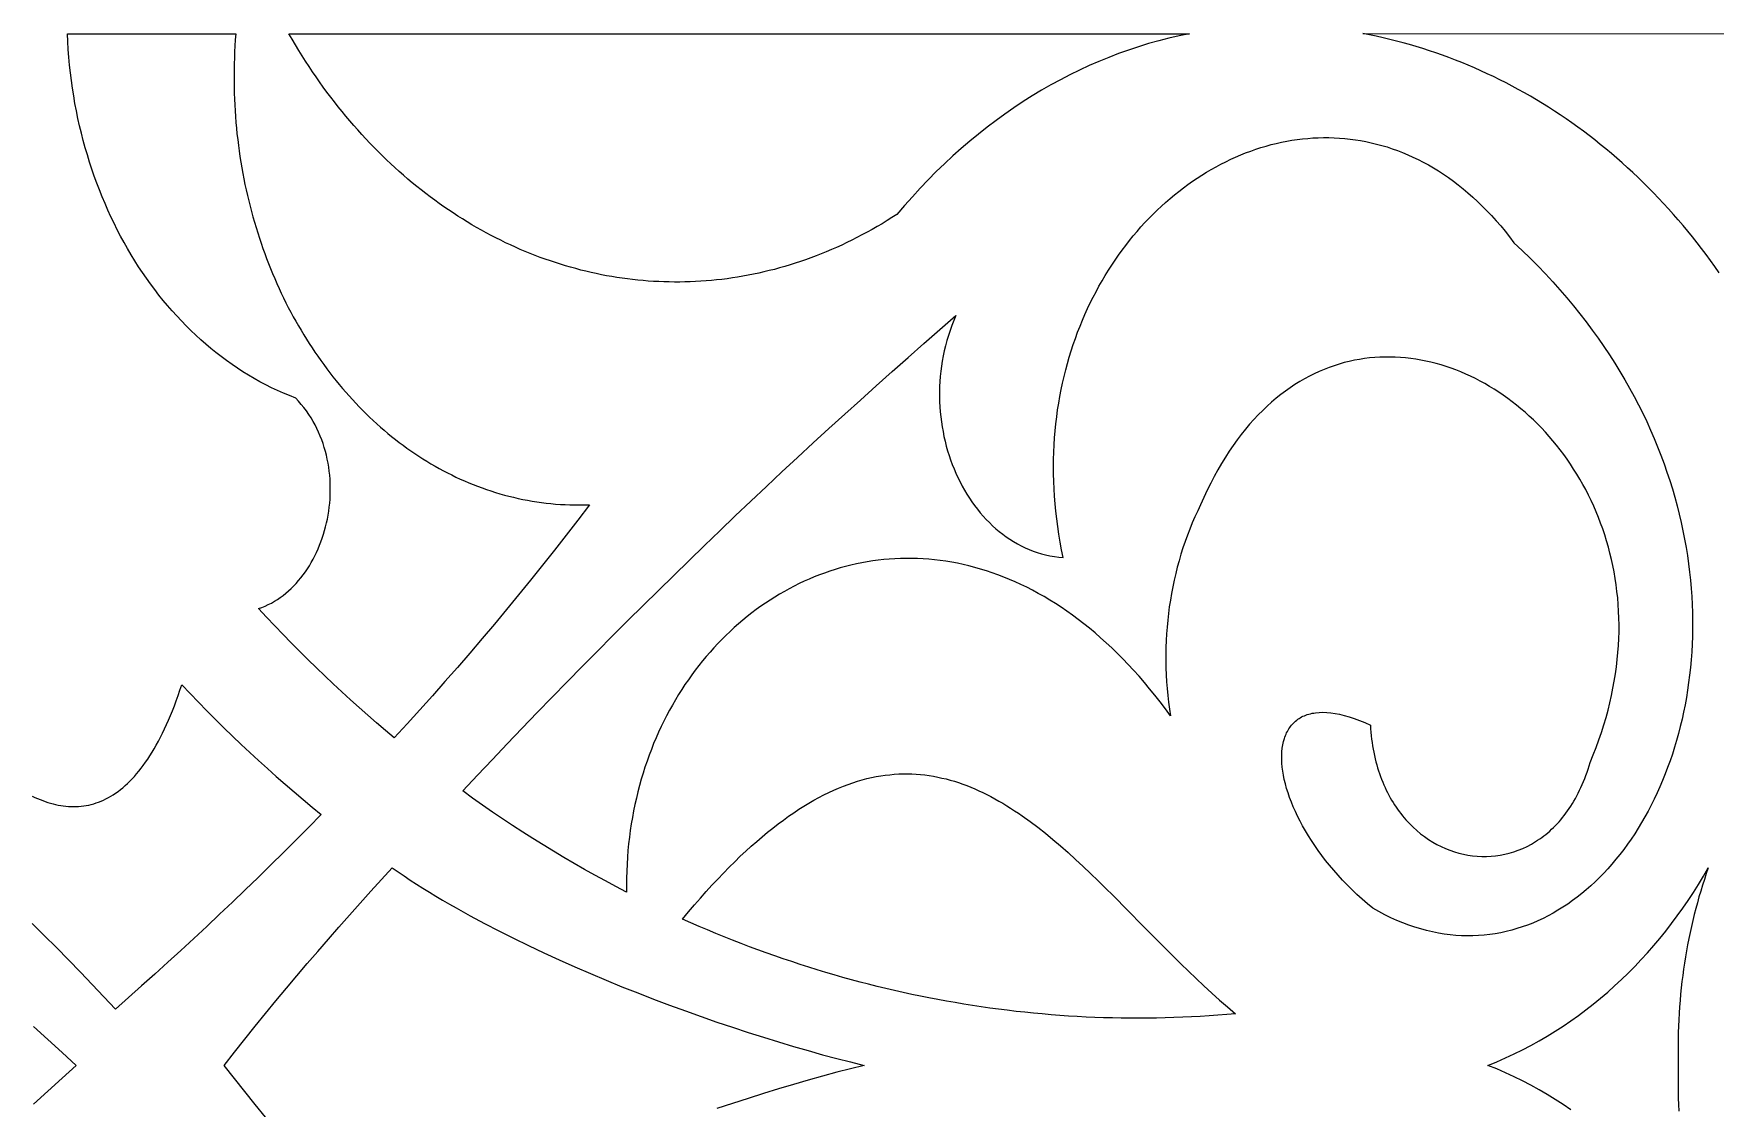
# Model space of a CAD drawing. Extents: x -4950 to -2150, y -1354 to 1346.
# Drawn here: x -3401.8 to -3158.1, y 539.9 to 695.6 of the extents above; entities that cross this region are included whole.
import ezdxf

# ---------------------------------------------------------------- set-up
doc = ezdxf.new("R2010")
doc.units = 0
doc.layers.add('LAYER_1', color=18, linetype='CONTINUOUS')

msp = doc.modelspace()

# ---------------------------------------------------------------- linework, layer by layer
at = {"layer": 'LAYER_1'}
for points in [[(-3372.49, 695.61), (-3372.56, 694.74), (-3372.61, 693.86), (-3372.66, 692.99), (-3372.69, 692.13), (-3372.72, 691.26), (-3372.74, 690.4), (-3372.74, 689.54), (-3372.74, 688.68), (-3372.73, 687.83), (-3372.71, 686.97), (-3372.68, 686.12), (-3372.64, 685.28), (-3372.59, 684.43), (-3372.53, 683.59), (-3372.47, 682.75), (-3372.39, 681.92), (-3372.31, 681.09), (-3372.21, 680.26), (-3372.11, 679.43), (-3372, 678.61), (-3371.88, 677.79), (-3371.75, 676.98), (-3371.61, 676.17), (-3371.46, 675.36), (-3371.31, 674.56), (-3371.15, 673.76), (-3370.98, 672.96), (-3370.8, 672.17), (-3370.61, 671.38), (-3370.41, 670.6), (-3370.21, 669.82), (-3370, 669.05), (-3369.78, 668.28), (-3369.55, 667.51), (-3369.31, 666.75), (-3369.07, 665.99), (-3368.82, 665.24), (-3368.56, 664.5), (-3368.29, 663.76), (-3368.02, 663.02), (-3367.73, 662.29), (-3367.45, 661.56), (-3367.15, 660.84), (-3366.84, 660.13), (-3366.53, 659.42), (-3366.21, 658.71), (-3365.89, 658.01), (-3365.56, 657.32), (-3365.22, 656.63), (-3364.87, 655.95), (-3364.52, 655.27), (-3364.15, 654.6), (-3363.79, 653.94), (-3363.41, 653.28), (-3363.03, 652.63), (-3362.64, 651.99), (-3362.25, 651.35), (-3361.85, 650.72), (-3361.44, 650.09), (-3361.03, 649.47), (-3360.61, 648.86), (-3360.18, 648.25), (-3359.75, 647.66), (-3359.31, 647.06), (-3358.87, 646.48), (-3358.42, 645.9), (-3357.96, 645.33), (-3357.5, 644.77), (-3357.03, 644.21), (-3356.56, 643.67), (-3356.08, 643.13), (-3355.59, 642.59), (-3355.1, 642.07), (-3354.61, 641.55), (-3354.11, 641.04), (-3353.6, 640.54), (-3353.09, 640.04), (-3352.57, 639.56), (-3352.05, 639.08), (-3351.52, 638.61), (-3350.98, 638.15), (-3350.45, 637.7), (-3349.9, 637.25), (-3349.35, 636.82), (-3348.8, 636.39), (-3348.24, 635.97), (-3347.68, 635.56), (-3347.11, 635.16), (-3346.54, 634.77), (-3345.96, 634.39), (-3345.38, 634.02), (-3344.8, 633.65), (-3344.21, 633.3), (-3343.61, 632.95), (-3343.01, 632.62), (-3342.41, 632.29), (-3341.8, 631.97), (-3341.19, 631.67), (-3340.58, 631.37), (-3339.96, 631.08), (-3339.34, 630.8), (-3338.71, 630.53), (-3338.08, 630.28), (-3337.45, 630.03), (-3336.81, 629.79), (-3336.17, 629.57), (-3335.52, 629.35), (-3334.87, 629.14), (-3334.22, 628.95), (-3333.56, 628.76), (-3332.91, 628.59), (-3332.24, 628.43), (-3331.58, 628.27), (-3330.91, 628.13), (-3330.24, 628), (-3329.56, 627.88), (-3328.89, 627.77), (-3328.21, 627.68), (-3327.52, 627.59), (-3326.84, 627.52), (-3326.15, 627.46), (-3325.46, 627.41), (-3324.76, 627.37), (-3324.07, 627.34), (-3323.37, 627.32), (-3322.67, 627.32), (-3321.96, 627.33), (-3321.26, 627.35), (-3322.93, 625.14), (-3324.62, 622.95), (-3326.32, 620.77), (-3328.04, 618.6), (-3329.77, 616.44), (-3331.51, 614.3), (-3333.26, 612.17), (-3335.02, 610.06), (-3336.79, 607.95), (-3338.58, 605.86), (-3340.38, 603.79), (-3342.18, 601.72), (-3344, 599.67), (-3345.83, 597.63), (-3347.67, 595.6), (-3349.52, 593.59), (-3350.8, 594.66), (-3352.08, 595.75), (-3353.34, 596.85), (-3354.61, 597.97), (-3355.86, 599.09), (-3357.11, 600.23), (-3358.35, 601.39), (-3359.58, 602.55), (-3360.81, 603.73), (-3362.03, 604.92), (-3363.24, 606.12), (-3364.44, 607.33), (-3365.64, 608.56), (-3366.83, 609.8), (-3368.01, 611.05), (-3369.18, 612.31), (-3368.7, 612.48), (-3368.23, 612.67), (-3367.78, 612.88), (-3367.32, 613.11), (-3366.88, 613.36), (-3366.45, 613.63), (-3366.03, 613.91), (-3365.62, 614.22), (-3365.22, 614.53), (-3364.83, 614.87), (-3364.45, 615.22), (-3364.08, 615.58), (-3363.72, 615.96), (-3363.38, 616.36), (-3363.04, 616.76), (-3362.72, 617.19), (-3362.4, 617.62), (-3362.1, 618.06), (-3361.81, 618.52), (-3361.54, 618.99), (-3361.27, 619.47), (-3361.02, 619.96), (-3360.78, 620.45), (-3360.55, 620.96), (-3360.34, 621.48), (-3360.14, 622), (-3359.95, 622.53), (-3359.78, 623.07), (-3359.61, 623.61), (-3359.47, 624.16), (-3359.33, 624.72), (-3359.21, 625.28), (-3359.11, 625.85), (-3359.02, 626.42), (-3358.94, 626.99), (-3358.88, 627.57), (-3358.83, 628.14), (-3358.8, 628.72), (-3358.79, 629.31), (-3358.79, 629.89), (-3358.8, 630.47), (-3358.83, 631.05), (-3358.88, 631.64), (-3358.94, 632.22), (-3359.02, 632.8), (-3359.11, 633.37), (-3359.22, 633.95), (-3359.35, 634.52), (-3359.5, 635.09), (-3359.66, 635.65), (-3359.84, 636.21), (-3360.03, 636.76), (-3360.25, 637.31), (-3360.48, 637.85), (-3360.73, 638.39), (-3361, 638.91), (-3361.28, 639.43), (-3361.58, 639.95), (-3361.91, 640.45), (-3362.25, 640.94), (-3362.61, 641.43), (-3362.99, 641.9), (-3363.38, 642.36), (-3363.8, 642.81), (-3364.69, 643.16), (-3365.56, 643.52), (-3366.43, 643.91), (-3367.29, 644.31), (-3368.14, 644.74), (-3368.98, 645.18), (-3369.81, 645.64), (-3370.63, 646.12), (-3371.44, 646.62), (-3372.24, 647.14), (-3373.03, 647.68), (-3373.81, 648.23), (-3374.58, 648.81), (-3375.35, 649.4), (-3376.1, 650), (-3376.84, 650.63), (-3377.57, 651.27), (-3378.28, 651.92), (-3378.99, 652.6), (-3379.69, 653.29), (-3380.37, 653.99), (-3381.04, 654.71), (-3381.71, 655.45), (-3382.36, 656.2), (-3382.99, 656.96), (-3383.62, 657.74), (-3384.23, 658.53), (-3384.83, 659.34), (-3385.42, 660.16), (-3385.99, 661), (-3386.56, 661.84), (-3387.1, 662.71), (-3387.64, 663.58), (-3388.16, 664.46), (-3388.67, 665.36), (-3389.17, 666.27), (-3389.65, 667.19), (-3390.12, 668.13), (-3390.57, 669.07), (-3391.01, 670.03), (-3391.43, 670.99), (-3391.84, 671.97), (-3392.24, 672.96), (-3392.62, 673.95), (-3392.98, 674.96), (-3393.33, 675.98), (-3393.67, 677), (-3393.99, 678.04), (-3394.29, 679.08), (-3394.58, 680.13), (-3394.85, 681.19), (-3395.11, 682.26), (-3395.35, 683.33), (-3395.57, 684.42), (-3395.78, 685.51), (-3395.97, 686.61), (-3396.14, 687.71), (-3396.3, 688.82), (-3396.44, 689.94), (-3396.56, 691.06), (-3396.66, 692.19), (-3396.75, 693.32), (-3396.82, 694.46), (-3396.87, 695.61)], [(-3234.33, 695.61), (-3235.81, 695.31), (-3237.29, 694.96), (-3238.76, 694.58), (-3240.23, 694.17), (-3241.69, 693.72), (-3243.13, 693.24), (-3244.57, 692.73), (-3246, 692.18), (-3247.43, 691.59), (-3248.84, 690.98), (-3250.24, 690.33), (-3251.63, 689.65), (-3253.01, 688.93), (-3254.38, 688.19), (-3255.74, 687.41), (-3257.08, 686.6), (-3258.42, 685.76), (-3259.74, 684.88), (-3261.05, 683.97), (-3262.34, 683.04), (-3263.62, 682.07), (-3264.89, 681.07), (-3266.14, 680.04), (-3267.38, 678.98), (-3268.6, 677.89), (-3269.81, 676.77), (-3271, 675.62), (-3272.17, 674.44), (-3273.33, 673.23), (-3274.46, 671.99), (-3275.59, 670.73), (-3276.69, 669.43), (-3277.41, 668.97), (-3278.13, 668.52), (-3278.85, 668.08), (-3279.57, 667.65), (-3280.3, 667.24), (-3281.03, 666.83), (-3281.76, 666.44), (-3282.49, 666.06), (-3283.23, 665.69), (-3283.96, 665.33), (-3284.7, 664.98), (-3285.44, 664.64), (-3286.19, 664.32), (-3286.93, 664), (-3287.68, 663.7), (-3288.42, 663.41), (-3289.17, 663.12), (-3289.92, 662.85), (-3290.67, 662.59), (-3291.43, 662.35), (-3292.18, 662.11), (-3292.94, 661.88), (-3293.69, 661.67), (-3294.45, 661.46), (-3295.21, 661.27), (-3295.97, 661.08), (-3296.72, 660.91), (-3297.49, 660.75), (-3298.25, 660.6), (-3299.01, 660.46), (-3299.77, 660.33), (-3300.53, 660.21), (-3301.29, 660.11), (-3302.06, 660.01), (-3302.82, 659.92), (-3303.58, 659.85), (-3304.35, 659.78), (-3305.11, 659.73), (-3305.87, 659.69), (-3306.64, 659.65), (-3307.4, 659.63), (-3308.16, 659.62), (-3308.92, 659.62), (-3309.68, 659.63), (-3310.45, 659.65), (-3311.21, 659.68), (-3311.97, 659.72), (-3312.73, 659.77), (-3313.48, 659.83), (-3314.24, 659.9), (-3315, 659.98), (-3315.75, 660.07), (-3316.51, 660.18), (-3317.26, 660.29), (-3318.01, 660.41), (-3318.76, 660.54), (-3319.51, 660.69), (-3320.26, 660.84), (-3321.01, 661.01), (-3321.75, 661.18), (-3322.49, 661.36), (-3323.24, 661.56), (-3323.97, 661.76), (-3324.71, 661.98), (-3325.45, 662.2), (-3326.18, 662.43), (-3326.91, 662.68), (-3327.64, 662.93), (-3328.37, 663.2), (-3329.1, 663.47), (-3329.82, 663.75), (-3330.54, 664.05), (-3331.26, 664.35), (-3331.97, 664.67), (-3332.68, 664.99), (-3333.39, 665.32), (-3334.1, 665.67), (-3334.8, 666.02), (-3335.5, 666.38), (-3336.2, 666.75), (-3336.9, 667.13), (-3337.59, 667.53), (-3338.28, 667.93), (-3338.96, 668.34), (-3339.65, 668.76), (-3340.32, 669.19), (-3341, 669.63), (-3341.67, 670.08), (-3342.34, 670.53), (-3343, 671), (-3343.66, 671.48), (-3344.32, 671.97), (-3344.97, 672.46), (-3345.62, 672.97), (-3346.27, 673.48), (-3346.91, 674.01), (-3347.54, 674.54), (-3348.17, 675.09), (-3348.8, 675.64), (-3349.42, 676.2), (-3350.04, 676.77), (-3350.66, 677.35), (-3351.27, 677.94), (-3351.87, 678.54), (-3352.47, 679.15), (-3353.07, 679.76), (-3353.66, 680.39), (-3354.24, 681.02), (-3354.82, 681.67), (-3355.4, 682.32), (-3355.97, 682.98), (-3356.53, 683.66), (-3357.09, 684.34), (-3357.64, 685.03), (-3358.19, 685.72), (-3358.73, 686.43), (-3359.27, 687.15), (-3359.8, 687.87), (-3360.33, 688.61), (-3360.85, 689.35), (-3361.36, 690.1), (-3361.87, 690.86), (-3362.37, 691.63), (-3362.87, 692.41), (-3363.35, 693.19), (-3363.84, 693.99), (-3364.31, 694.79), (-3364.78, 695.61)], [(-3252.6, 619.69), (-3252.83, 620.82), (-3253.04, 621.95), (-3253.23, 623.07), (-3253.39, 624.19), (-3253.54, 625.3), (-3253.67, 626.4), (-3253.77, 627.5), (-3253.86, 628.59), (-3253.92, 629.67), (-3253.97, 630.74), (-3254, 631.81), (-3254, 632.87), (-3253.99, 633.93), (-3253.96, 634.97), (-3253.91, 636.01), (-3253.85, 637.04), (-3253.76, 638.07), (-3253.66, 639.08), (-3253.54, 640.09), (-3253.41, 641.09), (-3253.25, 642.08), (-3253.08, 643.06), (-3252.9, 644.03), (-3252.69, 644.99), (-3252.48, 645.94), (-3252.24, 646.89), (-3251.99, 647.82), (-3251.72, 648.74), (-3251.44, 649.66), (-3251.15, 650.56), (-3250.84, 651.46), (-3250.51, 652.34), (-3250.17, 653.21), (-3249.82, 654.08), (-3249.45, 654.93), (-3249.07, 655.77), (-3248.68, 656.6), (-3248.27, 657.42), (-3247.85, 658.22), (-3247.42, 659.02), (-3246.98, 659.8), (-3246.52, 660.57), (-3246.05, 661.33), (-3245.57, 662.08), (-3245.08, 662.81), (-3244.58, 663.54), (-3244.06, 664.24), (-3243.54, 664.94), (-3243, 665.63), (-3242.46, 666.3), (-3241.9, 666.95), (-3241.34, 667.6), (-3240.76, 668.23), (-3240.18, 668.84), (-3239.59, 669.45), (-3238.98, 670.03), (-3238.37, 670.61), (-3237.76, 671.17), (-3237.13, 671.71), (-3236.49, 672.24), (-3235.85, 672.76), (-3235.2, 673.26), (-3234.54, 673.75), (-3233.88, 674.22), (-3233.21, 674.67), (-3232.53, 675.11), (-3231.84, 675.53), (-3231.15, 675.94), (-3230.46, 676.33), (-3229.75, 676.71), (-3229.05, 677.06), (-3228.33, 677.41), (-3227.62, 677.73), (-3226.89, 678.04), (-3226.17, 678.33), (-3225.44, 678.6), (-3224.7, 678.86), (-3223.96, 679.1), (-3223.22, 679.32), (-3222.47, 679.53), (-3221.73, 679.71), (-3220.97, 679.88), (-3220.22, 680.03), (-3219.46, 680.16), (-3218.7, 680.27), (-3217.94, 680.37), (-3217.18, 680.44), (-3216.42, 680.5), (-3215.65, 680.53), (-3214.88, 680.55), (-3214.12, 680.55), (-3213.35, 680.52), (-3212.58, 680.48), (-3211.81, 680.42), (-3211.05, 680.34), (-3210.28, 680.24), (-3209.51, 680.11), (-3208.75, 679.97), (-3207.98, 679.81), (-3207.22, 679.62), (-3206.45, 679.42), (-3205.69, 679.19), (-3204.94, 678.94), (-3204.18, 678.67), (-3203.43, 678.38), (-3202.68, 678.06), (-3201.93, 677.73), (-3201.18, 677.37), (-3200.44, 676.99), (-3199.7, 676.59), (-3198.97, 676.16), (-3198.24, 675.72), (-3197.51, 675.24), (-3196.79, 674.75), (-3196.07, 674.23), (-3195.36, 673.69), (-3194.66, 673.13), (-3193.96, 672.54), (-3193.26, 671.93), (-3192.57, 671.29), (-3191.89, 670.63), (-3191.21, 669.95), (-3190.54, 669.24), (-3189.88, 668.51), (-3189.22, 667.75), (-3188.58, 666.97), (-3187.93, 666.16), (-3187.3, 665.32), (-3186.12, 664.21), (-3184.96, 663.08), (-3183.84, 661.95), (-3182.75, 660.81), (-3181.69, 659.67), (-3180.66, 658.51), (-3179.66, 657.35), (-3178.69, 656.19), (-3177.74, 655.02), (-3176.83, 653.84), (-3175.95, 652.66), (-3175.09, 651.47), (-3174.27, 650.28), (-3173.47, 649.08), (-3172.7, 647.88), (-3171.95, 646.68), (-3171.24, 645.47), (-3170.55, 644.26), (-3169.89, 643.05), (-3169.26, 641.84), (-3168.65, 640.62), (-3168.07, 639.4), (-3167.51, 638.18), (-3166.99, 636.96), (-3166.48, 635.74), (-3166.01, 634.52), (-3165.55, 633.3), (-3165.13, 632.08), (-3164.72, 630.86), (-3164.34, 629.64), (-3163.99, 628.43), (-3163.66, 627.21), (-3163.35, 626), (-3163.07, 624.79), (-3162.81, 623.58), (-3162.57, 622.38), (-3162.36, 621.17), (-3162.17, 619.98), (-3162, 618.78), (-3161.85, 617.59), (-3161.73, 616.41), (-3161.63, 615.23), (-3161.54, 614.06), (-3161.48, 612.89), (-3161.44, 611.73), (-3161.43, 610.57), (-3161.43, 609.42), (-3161.45, 608.28), (-3161.49, 607.14), (-3161.55, 606.02), (-3161.63, 604.9), (-3161.73, 603.79), (-3161.85, 602.68), (-3161.99, 601.59), (-3162.15, 600.51), (-3162.32, 599.43), (-3162.51, 598.37), (-3162.73, 597.31), (-3162.95, 596.27), (-3163.2, 595.24), (-3163.46, 594.22), (-3163.74, 593.21), (-3164.04, 592.21), (-3164.35, 591.23), (-3164.68, 590.26), (-3165.03, 589.3), (-3165.39, 588.35), (-3165.76, 587.42), (-3166.16, 586.5), (-3166.56, 585.59), (-3166.98, 584.71), (-3167.42, 583.83), (-3167.87, 582.97), (-3168.33, 582.13), (-3168.81, 581.3), (-3169.3, 580.49), (-3169.81, 579.69), (-3170.33, 578.92), (-3170.86, 578.15), (-3171.4, 577.41), (-3171.96, 576.69), (-3172.53, 575.98), (-3173.11, 575.29), (-3173.7, 574.62), (-3174.3, 573.97), (-3174.92, 573.34), (-3175.54, 572.73), (-3176.18, 572.14), (-3176.83, 571.57), (-3177.48, 571.02), (-3178.15, 570.49), (-3178.83, 569.99), (-3179.51, 569.5), (-3180.21, 569.04), (-3180.92, 568.6), (-3181.63, 568.18), (-3182.35, 567.79), (-3183.08, 567.42), (-3183.82, 567.07), (-3184.57, 566.75), (-3185.32, 566.45), (-3186.09, 566.18), (-3186.86, 565.93), (-3187.63, 565.71), (-3188.41, 565.51), (-3189.2, 565.34), (-3190, 565.2), (-3190.8, 565.08), (-3191.61, 564.99), (-3192.42, 564.93), (-3193.24, 564.9), (-3194.06, 564.89), (-3194.89, 564.91), (-3195.73, 564.96), (-3196.56, 565.04), (-3197.41, 565.15), (-3198.25, 565.29), (-3199.1, 565.46), (-3199.95, 565.66), (-3200.81, 565.89), (-3201.67, 566.16), (-3202.53, 566.45), (-3203.39, 566.77), (-3204.26, 567.13), (-3205.13, 567.52), (-3206, 567.94), (-3206.87, 568.4), (-3207.74, 568.89), (-3208.53, 569.55), (-3209.3, 570.22), (-3210.05, 570.9), (-3210.77, 571.59), (-3211.47, 572.28), (-3212.14, 572.98), (-3212.79, 573.69), (-3213.41, 574.39), (-3214.01, 575.11), (-3214.58, 575.82), (-3215.13, 576.54), (-3215.66, 577.25), (-3216.16, 577.97), (-3216.64, 578.68), (-3217.09, 579.4), (-3217.52, 580.11), (-3217.92, 580.82), (-3218.29, 581.52), (-3218.65, 582.22), (-3218.97, 582.91), (-3219.28, 583.6), (-3219.55, 584.28), (-3219.81, 584.95), (-3220.03, 585.61), (-3220.24, 586.26), (-3220.41, 586.9), (-3220.57, 587.54), (-3220.69, 588.15), (-3220.79, 588.76), (-3220.87, 589.35), (-3220.92, 589.93), (-3220.95, 590.49), (-3220.95, 591.03), (-3220.92, 591.56), (-3220.87, 592.07), (-3220.79, 592.56), (-3220.69, 593.03), (-3220.56, 593.48), (-3220.49, 593.7), (-3220.41, 593.91), (-3220.32, 594.12), (-3220.23, 594.32), (-3220.13, 594.52), (-3220.03, 594.71), (-3219.91, 594.89), (-3219.79, 595.07), (-3219.67, 595.24), (-3219.54, 595.41), (-3219.4, 595.57), (-3219.26, 595.72), (-3219.1, 595.87), (-3218.95, 596.01), (-3218.78, 596.14), (-3218.61, 596.27), (-3218.44, 596.38), (-3218.25, 596.5), (-3218.06, 596.6), (-3217.87, 596.7), (-3217.66, 596.79), (-3217.45, 596.87), (-3217.24, 596.95), (-3217.01, 597.02), (-3216.78, 597.08), (-3216.55, 597.13), (-3216.31, 597.17), (-3216.06, 597.21), (-3215.54, 597.26), (-3215, 597.28), (-3214.43, 597.26), (-3213.83, 597.2), (-3213.21, 597.11), (-3212.56, 596.99), (-3211.88, 596.82), (-3211.18, 596.62), (-3210.45, 596.38), (-3209.69, 596.1), (-3208.91, 595.78), (-3208.1, 595.41), (-3208.07, 594.9), (-3208.03, 594.39), (-3207.98, 593.89), (-3207.92, 593.39), (-3207.86, 592.91), (-3207.78, 592.42), (-3207.7, 591.95), (-3207.61, 591.48), (-3207.52, 591.02), (-3207.41, 590.56), (-3207.3, 590.12), (-3207.18, 589.67), (-3207.05, 589.24), (-3206.92, 588.81), (-3206.78, 588.39), (-3206.63, 587.98), (-3206.48, 587.57), (-3206.32, 587.17), (-3206.15, 586.78), (-3205.98, 586.39), (-3205.8, 586.01), (-3205.62, 585.64), (-3205.42, 585.27), (-3205.23, 584.91), (-3205.02, 584.56), (-3204.82, 584.22), (-3204.6, 583.88), (-3204.38, 583.55), (-3204.16, 583.23), (-3203.93, 582.91), (-3203.7, 582.61), (-3203.46, 582.3), (-3202.96, 581.72), (-3202.45, 581.17), (-3201.92, 580.65), (-3201.38, 580.16), (-3200.82, 579.69), (-3200.25, 579.26), (-3199.66, 578.85), (-3199.06, 578.48), (-3198.45, 578.13), (-3197.83, 577.82), (-3197.21, 577.54), (-3196.57, 577.29), (-3195.92, 577.06), (-3195.27, 576.87), (-3194.62, 576.71), (-3193.96, 576.59), (-3193.29, 576.49), (-3192.62, 576.42), (-3191.96, 576.39), (-3191.29, 576.39), (-3190.62, 576.42), (-3189.95, 576.49), (-3189.29, 576.58), (-3188.62, 576.71), (-3187.97, 576.87), (-3187.32, 577.07), (-3186.67, 577.29), (-3186.03, 577.55), (-3185.4, 577.85), (-3184.78, 578.18), (-3184.47, 578.35), (-3184.17, 578.54), (-3183.87, 578.73), (-3183.57, 578.93), (-3183.27, 579.14), (-3182.98, 579.36), (-3182.69, 579.59), (-3182.41, 579.83), (-3182.12, 580.07), (-3181.85, 580.33), (-3181.57, 580.59), (-3181.3, 580.86), (-3181.03, 581.14), (-3180.77, 581.43), (-3180.51, 581.72), (-3180.26, 582.03), (-3180.01, 582.35), (-3179.76, 582.67), (-3179.52, 583), (-3179.28, 583.34), (-3179.05, 583.69), (-3178.83, 584.05), (-3178.61, 584.42), (-3178.39, 584.8), (-3178.18, 585.18), (-3177.98, 585.58), (-3177.78, 585.98), (-3177.59, 586.39), (-3177.4, 586.81), (-3177.22, 587.24), (-3177.04, 587.68), (-3176.88, 588.13), (-3176.71, 588.59), (-3176.56, 589.06), (-3176.41, 589.53), (-3176.27, 590.02), (-3175.82, 591.11), (-3175.39, 592.2), (-3174.99, 593.29), (-3174.62, 594.37), (-3174.28, 595.44), (-3173.96, 596.52), (-3173.67, 597.58), (-3173.4, 598.65), (-3173.16, 599.7), (-3172.95, 600.76), (-3172.76, 601.8), (-3172.59, 602.84), (-3172.45, 603.88), (-3172.33, 604.91), (-3172.23, 605.93), (-3172.16, 606.94), (-3172.11, 607.95), (-3172.08, 608.95), (-3172.08, 609.95), (-3172.09, 610.93), (-3172.13, 611.91), (-3172.19, 612.88), (-3172.27, 613.85), (-3172.37, 614.8), (-3172.49, 615.75), (-3172.63, 616.68), (-3172.79, 617.61), (-3172.97, 618.53), (-3173.17, 619.44), (-3173.39, 620.34), (-3173.62, 621.23), (-3173.87, 622.11), (-3174.14, 622.98), (-3174.43, 623.84), (-3174.74, 624.68), (-3175.06, 625.52), (-3175.4, 626.35), (-3175.75, 627.16), (-3176.12, 627.97), (-3176.5, 628.76), (-3176.9, 629.54), (-3177.32, 630.3), (-3177.75, 631.06), (-3178.19, 631.8), (-3178.65, 632.53), (-3179.12, 633.25), (-3179.6, 633.95), (-3180.09, 634.64), (-3180.6, 635.31), (-3181.12, 635.98), (-3181.66, 636.62), (-3182.2, 637.26), (-3182.75, 637.88), (-3183.32, 638.48), (-3183.9, 639.07), (-3184.48, 639.65), (-3185.08, 640.2), (-3185.69, 640.75), (-3186.3, 641.27), (-3186.93, 641.79), (-3187.56, 642.28), (-3188.2, 642.76), (-3188.85, 643.22), (-3189.51, 643.67), (-3190.17, 644.09), (-3190.84, 644.51), (-3191.52, 644.9), (-3192.2, 645.27), (-3192.89, 645.63), (-3193.59, 645.97), (-3194.29, 646.29), (-3194.99, 646.6), (-3195.71, 646.88), (-3196.42, 647.14), (-3197.14, 647.39), (-3197.86, 647.62), (-3198.59, 647.82), (-3199.32, 648.01), (-3200.05, 648.17), (-3200.79, 648.32), (-3201.53, 648.45), (-3202.26, 648.55), (-3203, 648.64), (-3203.75, 648.7), (-3204.49, 648.74), (-3205.23, 648.76), (-3205.98, 648.76), (-3206.72, 648.74), (-3207.46, 648.69), (-3208.21, 648.62), (-3208.95, 648.53), (-3209.69, 648.42), (-3210.42, 648.28), (-3211.16, 648.12), (-3211.89, 647.94), (-3212.63, 647.73), (-3213.35, 647.5), (-3214.08, 647.25), (-3214.8, 646.97), (-3215.52, 646.66), (-3216.23, 646.33), (-3216.94, 645.98), (-3217.64, 645.6), (-3218.34, 645.2), (-3219.04, 644.77), (-3219.72, 644.31), (-3220.4, 643.83), (-3221.08, 643.32), (-3221.74, 642.79), (-3222.41, 642.23), (-3223.06, 641.64), (-3223.7, 641.03), (-3224.34, 640.38), (-3224.97, 639.71), (-3225.59, 639.02), (-3226.2, 638.29), (-3226.8, 637.54), (-3227.39, 636.76), (-3227.97, 635.95), (-3228.54, 635.11), (-3229.11, 634.24), (-3229.65, 633.34), (-3230.19, 632.42), (-3230.72, 631.46), (-3231.23, 630.47), (-3231.74, 629.46), (-3232.23, 628.41), (-3232.7, 627.33), (-3233.12, 626.47), (-3233.52, 625.6), (-3233.9, 624.72), (-3234.26, 623.83), (-3234.61, 622.93), (-3234.93, 622.02), (-3235.25, 621.11), (-3235.54, 620.18), (-3235.81, 619.25), (-3236.07, 618.31), (-3236.31, 617.37), (-3236.53, 616.42), (-3236.73, 615.46), (-3236.91, 614.5), (-3237.08, 613.54), (-3237.23, 612.56), (-3237.35, 611.59), (-3237.47, 610.61), (-3237.56, 609.63), (-3237.63, 608.65), (-3237.69, 607.66), (-3237.72, 606.67), (-3237.74, 605.68), (-3237.74, 604.69), (-3237.72, 603.7), (-3237.68, 602.7), (-3237.62, 601.71), (-3237.54, 600.72), (-3237.45, 599.73), (-3237.33, 598.74), (-3237.2, 597.75), (-3237.04, 596.76), (-3237.79, 597.78), (-3238.55, 598.78), (-3239.31, 599.75), (-3240.08, 600.69), (-3240.85, 601.61), (-3241.62, 602.5), (-3242.4, 603.37), (-3243.19, 604.22), (-3243.98, 605.04), (-3244.77, 605.83), (-3245.57, 606.61), (-3246.37, 607.35), (-3247.18, 608.08), (-3247.99, 608.78), (-3248.8, 609.46), (-3249.61, 610.11), (-3250.43, 610.74), (-3251.25, 611.35), (-3252.07, 611.93), (-3252.9, 612.49), (-3253.72, 613.03), (-3254.55, 613.55), (-3255.38, 614.04), (-3256.22, 614.51), (-3257.05, 614.96), (-3257.88, 615.39), (-3258.72, 615.8), (-3259.56, 616.18), (-3260.39, 616.54), (-3261.23, 616.88), (-3262.07, 617.2), (-3262.91, 617.5), (-3263.74, 617.78), (-3264.58, 618.04), (-3265.42, 618.28), (-3266.26, 618.49), (-3267.09, 618.69), (-3267.93, 618.87), (-3268.76, 619.02), (-3269.59, 619.16), (-3270.42, 619.28), (-3271.25, 619.38), (-3272.08, 619.45), (-3272.9, 619.51), (-3273.73, 619.55), (-3274.55, 619.57), (-3275.36, 619.58), (-3276.18, 619.56), (-3276.99, 619.53), (-3277.8, 619.47), (-3278.6, 619.4), (-3279.4, 619.31), (-3280.2, 619.21), (-3280.99, 619.08), (-3281.78, 618.94), (-3282.57, 618.78), (-3283.35, 618.6), (-3284.13, 618.41), (-3284.9, 618.2), (-3285.66, 617.97), (-3286.42, 617.72), (-3287.18, 617.46), (-3287.93, 617.19), (-3288.67, 616.89), (-3289.41, 616.58), (-3290.14, 616.26), (-3290.87, 615.92), (-3291.59, 615.56), (-3292.3, 615.19), (-3293, 614.8), (-3293.7, 614.4), (-3294.39, 613.98), (-3295.08, 613.55), (-3295.75, 613.1), (-3296.42, 612.64), (-3297.08, 612.16), (-3297.74, 611.67), (-3298.38, 611.16), (-3299.01, 610.65), (-3299.64, 610.11), (-3300.26, 609.57), (-3300.87, 609.01), (-3301.47, 608.43), (-3302.06, 607.85), (-3302.64, 607.25), (-3303.21, 606.64), (-3303.77, 606.01), (-3304.32, 605.37), (-3304.86, 604.72), (-3305.39, 604.06), (-3305.91, 603.39), (-3306.41, 602.7), (-3306.91, 602), (-3307.4, 601.29), (-3307.87, 600.57), (-3308.33, 599.84), (-3308.78, 599.09), (-3309.22, 598.33), (-3309.65, 597.57), (-3310.06, 596.79), (-3310.46, 596), (-3310.85, 595.2), (-3311.23, 594.4), (-3311.59, 593.58), (-3311.94, 592.75), (-3312.27, 591.91), (-3312.6, 591.06), (-3312.9, 590.2), (-3313.2, 589.33), (-3313.48, 588.45), (-3313.74, 587.57), (-3314, 586.67), (-3314.23, 585.77), (-3314.45, 584.85), (-3314.66, 583.93), (-3314.85, 583), (-3315.03, 582.06), (-3315.19, 581.12), (-3315.33, 580.16), (-3315.46, 579.2), (-3315.57, 578.23), (-3315.66, 577.25), (-3315.74, 576.27), (-3315.8, 575.28), (-3315.85, 574.28), (-3315.88, 573.27), (-3315.89, 572.26), (-3315.88, 571.24), (-3317.41, 572.03), (-3318.93, 572.85), (-3320.45, 573.68), (-3321.97, 574.52), (-3323.47, 575.38), (-3324.97, 576.26), (-3326.46, 577.15), (-3327.95, 578.06), (-3329.43, 578.98), (-3330.91, 579.92), (-3332.37, 580.87), (-3333.83, 581.84), (-3335.29, 582.83), (-3336.73, 583.83), (-3338.17, 584.85), (-3339.6, 585.88), (-3337.46, 588.16), (-3335.31, 590.44), (-3333.15, 592.71), (-3330.98, 594.98), (-3328.82, 597.23), (-3326.64, 599.47), (-3324.46, 601.71), (-3322.27, 603.94), (-3320.08, 606.16), (-3317.88, 608.37), (-3315.68, 610.57), (-3313.47, 612.76), (-3311.26, 614.95), (-3309.04, 617.12), (-3306.81, 619.29), (-3304.58, 621.44), (-3302.35, 623.59), (-3300.11, 625.73), (-3297.86, 627.86), (-3295.61, 629.99), (-3293.35, 632.1), (-3291.08, 634.2), (-3288.82, 636.3), (-3286.54, 638.39), (-3284.26, 640.47), (-3281.98, 642.53), (-3279.69, 644.59), (-3277.39, 646.65), (-3275.09, 648.69), (-3272.78, 650.72), (-3270.47, 652.74), (-3268.16, 654.76), (-3268.46, 654.04), (-3268.74, 653.32), (-3269, 652.59), (-3269.24, 651.87), (-3269.46, 651.13), (-3269.66, 650.4), (-3269.84, 649.66), (-3269.99, 648.92), (-3270.13, 648.18), (-3270.25, 647.44), (-3270.34, 646.7), (-3270.42, 645.95), (-3270.48, 645.21), (-3270.51, 644.47), (-3270.53, 643.73), (-3270.53, 643), (-3270.51, 642.26), (-3270.48, 641.53), (-3270.42, 640.81), (-3270.35, 640.08), (-3270.26, 639.37), (-3270.15, 638.65), (-3270.02, 637.95), (-3269.88, 637.24), (-3269.72, 636.55), (-3269.54, 635.86), (-3269.35, 635.18), (-3269.14, 634.51), (-3268.91, 633.84), (-3268.67, 633.19), (-3268.41, 632.54), (-3268.14, 631.91), (-3267.85, 631.28), (-3267.55, 630.67), (-3267.24, 630.06), (-3266.9, 629.47), (-3266.56, 628.89), (-3266.2, 628.32), (-3265.82, 627.77), (-3265.44, 627.23), (-3265.04, 626.71), (-3264.62, 626.2), (-3264.19, 625.7), (-3263.75, 625.22), (-3263.3, 624.76), (-3262.84, 624.31), (-3262.36, 623.88), (-3261.87, 623.47), (-3261.37, 623.08), (-3260.86, 622.7), (-3260.33, 622.35), (-3259.8, 622.01), (-3259.25, 621.7), (-3258.7, 621.4), (-3258.13, 621.13), (-3257.55, 620.88), (-3256.97, 620.65), (-3256.37, 620.44), (-3255.77, 620.25), (-3255.15, 620.09), (-3254.53, 619.95), (-3253.89, 619.84), (-3253.25, 619.75)], [(-3307.74, 567.32), (-3306.88, 568.36), (-3306.02, 569.37), (-3305.17, 570.36), (-3304.32, 571.31), (-3303.49, 572.23), (-3302.65, 573.12), (-3301.83, 573.99), (-3301.01, 574.82), (-3300.2, 575.63), (-3299.39, 576.41), (-3298.59, 577.16), (-3297.8, 577.88), (-3297.01, 578.58), (-3296.22, 579.25), (-3295.45, 579.9), (-3294.68, 580.51), (-3293.91, 581.11), (-3293.15, 581.67), (-3292.4, 582.21), (-3291.65, 582.73), (-3290.91, 583.22), (-3290.17, 583.69), (-3289.44, 584.13), (-3288.71, 584.55), (-3287.99, 584.95), (-3287.27, 585.32), (-3286.56, 585.67), (-3285.85, 585.99), (-3285.15, 586.3), (-3284.45, 586.58), (-3283.76, 586.84), (-3283.07, 587.08), (-3282.39, 587.3), (-3281.71, 587.49), (-3281.04, 587.67), (-3280.37, 587.82), (-3279.7, 587.96), (-3279.04, 588.07), (-3278.38, 588.17), (-3277.73, 588.24), (-3277.08, 588.3), (-3276.43, 588.34), (-3275.79, 588.36), (-3275.15, 588.36), (-3274.52, 588.35), (-3273.89, 588.31), (-3273.26, 588.26), (-3272.64, 588.2), (-3272.02, 588.11), (-3271.4, 588.01), (-3270.79, 587.9), (-3270.18, 587.76), (-3269.57, 587.62), (-3268.97, 587.45), (-3268.37, 587.28), (-3267.77, 587.09), (-3267.17, 586.88), (-3266.58, 586.66), (-3265.99, 586.42), (-3265.4, 586.18), (-3264.82, 585.92), (-3264.23, 585.64), (-3263.65, 585.36), (-3263.08, 585.06), (-3262.5, 584.75), (-3261.93, 584.42), (-3261.36, 584.09), (-3260.79, 583.74), (-3260.22, 583.39), (-3259.66, 583.02), (-3259.09, 582.65), (-3258.53, 582.26), (-3257.41, 581.46), (-3256.3, 580.62), (-3255.19, 579.75), (-3254.09, 578.84), (-3252.99, 577.91), (-3251.9, 576.95), (-3250.81, 575.96), (-3249.72, 574.95), (-3248.64, 573.92), (-3247.55, 572.88), (-3246.47, 571.81), (-3245.39, 570.74), (-3243.22, 568.56), (-3241.05, 566.35), (-3238.86, 564.13), (-3236.67, 561.93), (-3235.56, 560.84), (-3234.45, 559.76), (-3233.33, 558.69), (-3232.21, 557.63), (-3231.08, 556.59), (-3229.94, 555.57), (-3228.79, 554.58), (-3227.64, 553.6), (-3228.91, 553.49), (-3230.19, 553.39), (-3231.46, 553.3), (-3232.74, 553.22), (-3234.01, 553.15), (-3235.29, 553.09), (-3236.56, 553.04), (-3237.83, 553.01), (-3239.11, 552.98), (-3240.38, 552.96), (-3241.66, 552.95), (-3242.93, 552.96), (-3244.2, 552.97), (-3245.48, 553), (-3246.75, 553.03), (-3248.02, 553.08), (-3249.29, 553.13), (-3250.56, 553.2), (-3251.83, 553.27), (-3253.1, 553.36), (-3254.37, 553.46), (-3255.64, 553.57), (-3256.91, 553.68), (-3258.17, 553.81), (-3259.44, 553.95), (-3260.71, 554.1), (-3261.97, 554.26), (-3263.23, 554.43), (-3264.5, 554.61), (-3265.76, 554.8), (-3267.02, 555), (-3268.28, 555.21), (-3269.53, 555.43), (-3270.79, 555.66), (-3272.05, 555.9), (-3273.3, 556.15), (-3274.55, 556.41), (-3275.81, 556.68), (-3277.06, 556.97), (-3278.31, 557.26), (-3279.55, 557.56), (-3280.8, 557.87), (-3282.04, 558.2), (-3283.29, 558.53), (-3284.53, 558.87), (-3285.77, 559.23), (-3287, 559.59), (-3288.24, 559.97), (-3289.48, 560.35), (-3290.71, 560.74), (-3291.94, 561.15), (-3293.17, 561.56), (-3294.39, 561.99), (-3295.62, 562.42), (-3296.84, 562.87), (-3298.06, 563.32), (-3299.28, 563.79), (-3300.5, 564.26), (-3301.71, 564.75), (-3302.92, 565.24), (-3304.13, 565.75), (-3305.34, 566.26), (-3306.54, 566.79)]]:
    msp.add_lwpolyline(points, close=True, dxfattribs=at)
for points in [[(-3157.56, 660.96), (-3158.18, 661.85), (-3158.82, 662.73), (-3159.46, 663.61), (-3160.11, 664.47), (-3160.77, 665.32), (-3161.44, 666.16), (-3162.11, 667), (-3162.8, 667.82), (-3163.49, 668.63), (-3164.19, 669.43), (-3164.9, 670.23), (-3165.61, 671.01), (-3166.34, 671.78), (-3167.07, 672.54), (-3167.81, 673.29), (-3168.56, 674.03), (-3169.31, 674.76), (-3170.07, 675.48), (-3170.84, 676.19), (-3171.62, 676.89), (-3172.4, 677.57), (-3173.19, 678.25), (-3173.98, 678.91), (-3174.79, 679.57), (-3175.6, 680.21), (-3176.41, 680.84), (-3177.23, 681.46), (-3178.06, 682.07), (-3178.9, 682.67), (-3179.74, 683.26), (-3180.58, 683.83), (-3181.44, 684.39), (-3182.29, 684.95), (-3183.16, 685.49), (-3184.03, 686.01), (-3184.9, 686.53), (-3185.78, 687.04), (-3186.67, 687.53), (-3187.56, 688.01), (-3188.45, 688.48), (-3189.35, 688.93), (-3190.26, 689.38), (-3191.17, 689.81), (-3192.08, 690.23), (-3193, 690.64), (-3193.92, 691.03), (-3194.85, 691.42), (-3195.78, 691.79), (-3196.72, 692.14), (-3197.65, 692.49), (-3198.6, 692.82), (-3199.54, 693.14), (-3200.5, 693.45), (-3201.45, 693.74), (-3202.41, 694.02), (-3203.37, 694.29), (-3204.33, 694.54), (-3205.3, 694.78), (-3206.27, 695.01), (-3207.24, 695.23), (-3208.22, 695.43), (-3209.2, 695.62), (-3153.45, 695.61)], [(-3401.96, 585.13), (-3401.59, 584.95), (-3401.21, 584.79), (-3400.84, 584.63), (-3400.46, 584.48), (-3400.09, 584.35), (-3399.71, 584.22), (-3399.34, 584.11), (-3398.96, 584.01), (-3398.59, 583.92), (-3398.22, 583.84), (-3397.84, 583.77), (-3397.47, 583.71), (-3397.1, 583.67), (-3396.73, 583.64), (-3396.36, 583.62), (-3395.99, 583.61), (-3395.62, 583.62), (-3395.25, 583.64), (-3394.89, 583.67), (-3394.52, 583.71), (-3394.16, 583.77), (-3393.79, 583.84), (-3393.43, 583.93), (-3393.07, 584.02), (-3392.71, 584.14), (-3392.35, 584.26), (-3391.99, 584.41), (-3391.64, 584.56), (-3391.29, 584.73), (-3390.93, 584.92), (-3390.58, 585.12), (-3390.23, 585.33), (-3389.89, 585.56), (-3389.54, 585.81), (-3389.2, 586.07), (-3388.85, 586.35), (-3388.52, 586.65), (-3388.18, 586.96), (-3387.84, 587.28), (-3387.51, 587.63), (-3387.18, 587.99), (-3386.85, 588.36), (-3386.52, 588.76), (-3386.2, 589.17), (-3385.88, 589.59), (-3385.56, 590.04), (-3385.24, 590.5), (-3384.93, 590.99), (-3384.61, 591.49), (-3384.31, 592), (-3384, 592.54), (-3383.7, 593.09), (-3383.4, 593.67), (-3383.1, 594.26), (-3382.8, 594.87), (-3382.51, 595.5), (-3382.23, 596.15), (-3381.94, 596.82), (-3381.66, 597.51), (-3381.38, 598.22), (-3381.11, 598.95), (-3380.83, 599.7), (-3380.57, 600.47), (-3380.3, 601.26), (-3379.1, 599.99), (-3377.89, 598.73), (-3376.66, 597.49), (-3375.44, 596.25), (-3374.2, 595.03), (-3372.96, 593.83), (-3371.7, 592.63), (-3370.44, 591.45), (-3369.17, 590.28), (-3367.9, 589.13), (-3366.62, 587.99), (-3365.32, 586.86), (-3364.03, 585.74), (-3362.72, 584.64), (-3361.41, 583.55), (-3360.09, 582.47), (-3361.91, 580.63), (-3363.73, 578.79), (-3365.57, 576.97), (-3367.41, 575.16), (-3369.25, 573.36), (-3371.11, 571.57), (-3372.97, 569.79), (-3374.83, 568.02), (-3376.7, 566.26), (-3378.58, 564.52), (-3380.46, 562.78), (-3382.34, 561.06), (-3384.23, 559.34), (-3386.13, 557.64), (-3388.03, 555.95), (-3389.93, 554.27), (-3391.6, 556.07), (-3393.29, 557.86), (-3394.99, 559.65), (-3396.72, 561.42), (-3398.47, 563.18), (-3400.23, 564.93), (-3402, 566.67)], [(-3368.18, 538.6), (-3369.68, 540.45), (-3371.19, 542.32), (-3372.69, 544.21), (-3374.18, 546.12), (-3372.69, 548.03), (-3371.19, 549.92), (-3369.68, 551.79), (-3368.18, 553.64), (-3366.67, 555.47), (-3365.15, 557.29), (-3363.64, 559.09), (-3362.12, 560.87), (-3360.59, 562.64), (-3359.07, 564.4), (-3357.54, 566.15), (-3356, 567.89), (-3352.93, 571.34), (-3349.84, 574.76), (-3348.98, 574.16), (-3348.1, 573.57), (-3347.21, 572.98), (-3346.3, 572.39), (-3345.37, 571.81), (-3344.44, 571.22), (-3343.48, 570.65), (-3342.52, 570.07), (-3341.54, 569.5), (-3340.55, 568.93), (-3339.55, 568.37), (-3338.53, 567.81), (-3336.47, 566.7), (-3334.37, 565.6), (-3332.23, 564.53), (-3330.06, 563.47), (-3327.86, 562.43), (-3325.63, 561.41), (-3323.38, 560.4), (-3321.11, 559.42), (-3318.83, 558.46), (-3316.54, 557.52), (-3314.24, 556.61), (-3311.94, 555.72), (-3309.63, 554.85), (-3307.34, 554.01), (-3305.05, 553.19), (-3302.77, 552.4), (-3300.5, 551.64), (-3298.26, 550.9), (-3296.04, 550.2), (-3293.85, 549.52), (-3291.68, 548.87), (-3289.56, 548.26), (-3287.46, 547.67), (-3285.42, 547.12), (-3283.41, 546.61), (-3281.46, 546.12), (-3283.41, 545.64), (-3285.42, 545.12), (-3287.46, 544.57), (-3289.56, 543.99), (-3291.68, 543.37), (-3293.85, 542.73), (-3296.04, 542.05), (-3298.26, 541.34), (-3300.5, 540.61), (-3302.77, 539.85)], [(-3179.06, 539.68), (-3180.19, 540.44), (-3181.33, 541.18), (-3182.48, 541.89), (-3183.66, 542.57), (-3184.85, 543.23), (-3186.06, 543.87), (-3187.29, 544.47), (-3188.54, 545.05), (-3189.8, 545.6), (-3191.08, 546.12), (-3189.8, 546.65), (-3188.54, 547.2), (-3187.29, 547.77), (-3186.06, 548.38), (-3184.85, 549.01), (-3183.66, 549.67), (-3182.48, 550.36), (-3181.33, 551.07), (-3180.19, 551.8), (-3179.06, 552.56), (-3177.96, 553.35), (-3176.87, 554.16), (-3175.8, 554.99), (-3174.75, 555.85), (-3173.72, 556.73), (-3172.71, 557.63), (-3171.72, 558.55), (-3170.74, 559.49), (-3169.78, 560.46), (-3168.85, 561.45), (-3167.93, 562.45), (-3167.03, 563.48), (-3166.15, 564.52), (-3165.29, 565.59), (-3164.45, 566.67), (-3163.63, 567.77), (-3162.83, 568.89), (-3162.05, 570.02), (-3161.29, 571.17), (-3160.56, 572.34), (-3159.84, 573.53), (-3159.14, 574.73), (-3159.43, 573.9), (-3159.71, 573.06), (-3159.98, 572.22), (-3160.24, 571.38), (-3160.49, 570.53), (-3160.73, 569.68), (-3160.96, 568.83), (-3161.18, 567.97), (-3161.4, 567.1), (-3161.6, 566.24), (-3161.79, 565.37), (-3161.97, 564.49), (-3162.14, 563.61), (-3162.3, 562.73), (-3162.45, 561.84), (-3162.59, 560.95), (-3162.72, 560.05), (-3162.85, 559.15), (-3162.96, 558.25), (-3163.06, 557.34), (-3163.15, 556.43), (-3163.23, 555.51), (-3163.3, 554.59), (-3163.36, 553.67), (-3163.41, 552.74), (-3163.45, 551.81), (-3163.49, 550.87), (-3163.51, 549.93), (-3163.52, 548.98), (-3163.52, 548.03), (-3163.51, 547.08), (-3163.49, 546.12), (-3163.51, 545.17), (-3163.52, 544.21), (-3163.52, 543.26), (-3163.51, 542.32), (-3163.49, 541.38), (-3163.45, 540.44), (-3163.41, 539.51)], [(-3401.81, 551.76), (-3399.72, 549.87), (-3397.65, 547.99), (-3395.62, 546.12), (-3397.65, 544.25), (-3399.72, 542.37), (-3401.81, 540.49)]]:
    msp.add_lwpolyline(points, dxfattribs=at)

doc.saveas('drawing.dxf')
